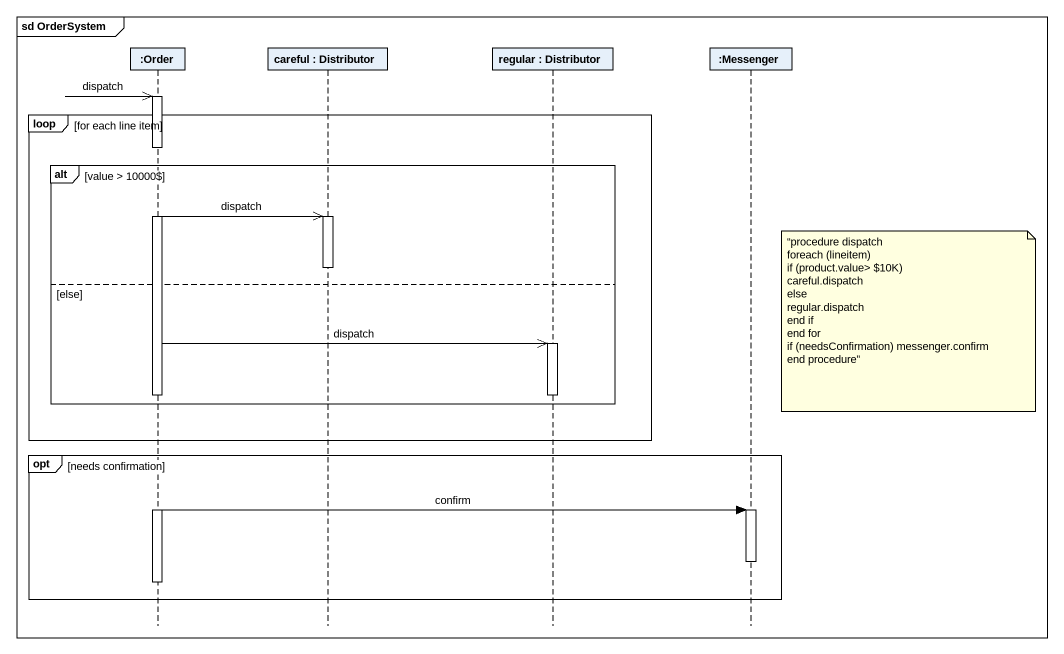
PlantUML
@startuml
mainframe sd OrderSystem
hide footbox
participant ":Order" as Order
participant "careful : Distributor" as careful
participant "regular : Distributor" as regular
participant ":Messenger" as Messenger

Order ->> Order : dispatch
activate Order
loop for each line item
  alt value > 10000$
    Order ->> careful : dispatch
    activate careful
    deactivate careful
  else else
    note right of Messenger
      “procedure dispatch
      foreach (lineitem)
      if (product.value> ~$10K)
      careful.dispatch
      else
      regular.dispatch
      end if
      end for
      if (needsConfirmation) messenger.confirm
      end procedure”
    end note
    Order ->> regular : dispatch
    activate regular
    deactivate regular
  end
end
opt needs confirmation
  Order -> Messenger : confirm
  activate Messenger
  deactivate Messenger
  deactivate Order
end
@enduml
